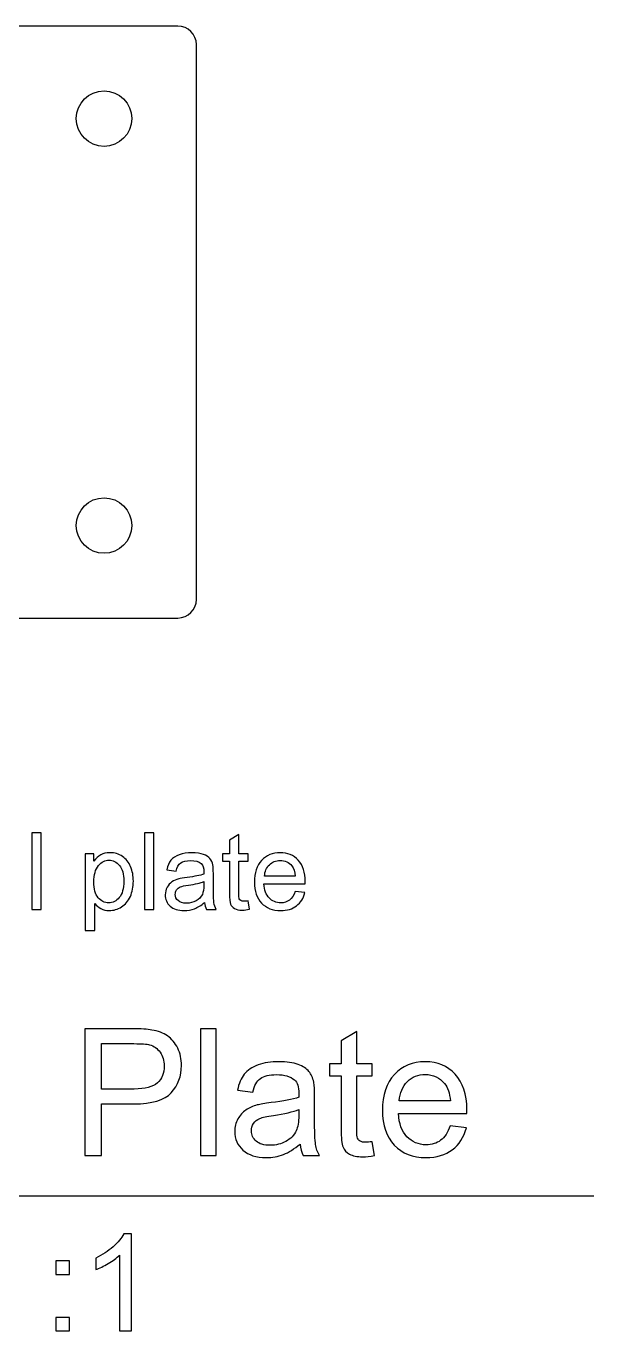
# Model space of a CAD drawing. Extents: x -3.7 to 16.1, y -3.9 to 14.2.
# Drawn here: x 8.45 to 16.13, y -3.4 to 14.23 of the extents above; entities that cross this region are included whole.
import ezdxf

# ---------------------------------------------------------------- set-up
doc = ezdxf.new("R2010")
doc.units = 0
doc.header["$MEASUREMENT"] = 0
doc.layers.add('LAYER_1', color=7, linetype='CONTINUOUS')

msp = doc.modelspace()

# ---------------------------------------------------------------- linework, layer by layer
at = {"layer": 'LAYER_1', "color": 250}
for points, knots in [([(3.002, 14.234), (3.002, 14.234), (10.502, 14.234), (10.502, 14.234), (10.639, 14.234), (10.752, 14.122), (10.752, 13.984), (10.752, 13.984), (10.752, 6.484), (10.752, 6.484), (10.752, 6.347), (10.639, 6.234), (10.502, 6.234), (10.502, 6.234), (3.002, 6.234), (3.002, 6.234), (2.864, 6.234), (2.752, 6.347), (2.752, 6.484), (2.752, 6.484), (2.752, 13.984), (2.752, 13.984), (2.752, 14.122), (2.864, 14.234), (3.002, 14.234)], [0, 0, 0, 0, 0.125, 0.125, 0.125, 0.25, 0.25, 0.25, 0.375, 0.375, 0.375, 0.5, 0.5, 0.5, 0.625, 0.625, 0.625, 0.75, 0.75, 0.75, 0.875, 0.875, 0.875, 1, 1, 1, 1]), ([(9.877, 12.984), (9.877, 13.191), (9.709, 13.359), (9.502, 13.359), (9.295, 13.359), (9.127, 13.191), (9.127, 12.984), (9.127, 12.777), (9.295, 12.609), (9.502, 12.609), (9.709, 12.609), (9.877, 12.777), (9.877, 12.984)], [0, 0, 0, 0, 0.25, 0.25, 0.25, 0.5, 0.5, 0.5, 0.75, 0.75, 0.75, 1, 1, 1, 1]), ([(9.877, 7.484), (9.877, 7.691), (9.709, 7.859), (9.502, 7.859), (9.295, 7.859), (9.127, 7.691), (9.127, 7.484), (9.127, 7.277), (9.295, 7.109), (9.502, 7.109), (9.709, 7.109), (9.877, 7.277), (9.877, 7.484)], [0, 0, 0, 0, 0.25, 0.25, 0.25, 0.5, 0.5, 0.5, 0.75, 0.75, 0.75, 1, 1, 1, 1]), ([(8.524, 2.296), (8.524, 2.296), (8.524, 3.33), (8.524, 3.33), (8.524, 3.33), (8.651, 3.33), (8.651, 3.33), (8.651, 3.33), (8.651, 2.296), (8.651, 2.296), (8.651, 2.296), (8.524, 2.296), (8.524, 2.296)], [0, 0, 0, 0, 0.25, 0.25, 0.25, 0.5, 0.5, 0.5, 0.75, 0.75, 0.75, 1, 1, 1, 1]), ([(10.049, 2.296), (10.049, 2.296), (10.049, 3.33), (10.049, 3.33), (10.049, 3.33), (10.177, 3.33), (10.177, 3.33), (10.177, 3.33), (10.177, 2.296), (10.177, 2.296), (10.177, 2.296), (10.049, 2.296), (10.049, 2.296)], [0, 0, 0, 0, 0.25, 0.25, 0.25, 0.5, 0.5, 0.5, 0.75, 0.75, 0.75, 1, 1, 1, 1]), ([(11.452, 2.41), (11.452, 2.41), (11.47, 2.298), (11.47, 2.298), (11.434, 2.29), (11.402, 2.286), (11.374, 2.286), (11.328, 2.286), (11.293, 2.293), (11.267, 2.308), (11.242, 2.323), (11.224, 2.342), (11.214, 2.366), (11.203, 2.39), (11.198, 2.44), (11.198, 2.516), (11.198, 2.516), (11.198, 2.948), (11.198, 2.948), (11.198, 2.948), (11.104, 2.948), (11.104, 2.948), (11.104, 2.948), (11.104, 3.046), (11.104, 3.046), (11.104, 3.046), (11.198, 3.046), (11.198, 3.046), (11.198, 3.046), (11.198, 3.231), (11.198, 3.231), (11.198, 3.231), (11.325, 3.308), (11.325, 3.308), (11.325, 3.308), (11.325, 3.046), (11.325, 3.046), (11.325, 3.046), (11.452, 3.046), (11.452, 3.046), (11.452, 3.046), (11.452, 2.948), (11.452, 2.948), (11.452, 2.948), (11.325, 2.948), (11.325, 2.948), (11.325, 2.948), (11.325, 2.509), (11.325, 2.509), (11.325, 2.472), (11.327, 2.449), (11.332, 2.439), (11.336, 2.428), (11.344, 2.42), (11.354, 2.414), (11.364, 2.408), (11.378, 2.405), (11.397, 2.405), (11.411, 2.405), (11.429, 2.406), (11.452, 2.41)], [0, 0, 0, 0, 0.05, 0.05, 0.05, 0.1, 0.1, 0.1, 0.15, 0.15, 0.15, 0.2, 0.2, 0.2, 0.25, 0.25, 0.25, 0.3, 0.3, 0.3, 0.35, 0.35, 0.35, 0.4, 0.4, 0.4, 0.45, 0.45, 0.45, 0.5, 0.5, 0.5, 0.55, 0.55, 0.55, 0.6, 0.6, 0.6, 0.65, 0.65, 0.65, 0.7, 0.7, 0.7, 0.75, 0.75, 0.75, 0.8, 0.8, 0.8, 0.85, 0.85, 0.85, 0.9, 0.9, 0.9, 0.95, 0.95, 0.95, 1, 1, 1, 1]), ([(9.249, 2.009), (9.249, 2.009), (9.249, 3.046), (9.249, 3.046), (9.249, 3.046), (9.365, 3.046), (9.365, 3.046), (9.365, 3.046), (9.365, 2.947), (9.365, 2.947), (9.392, 2.986), (9.423, 3.014), (9.457, 3.033), (9.491, 3.052), (9.533, 3.062), (9.582, 3.062), (9.646, 3.062), (9.702, 3.045), (9.751, 3.012), (9.8, 2.98), (9.837, 2.933), (9.862, 2.874), (9.887, 2.814), (9.899, 2.748), (9.899, 2.677), (9.899, 2.6), (9.885, 2.532), (9.858, 2.47), (9.83, 2.409), (9.79, 2.362), (9.738, 2.329), (9.686, 2.297), (9.631, 2.28), (9.573, 2.28), (9.531, 2.28), (9.492, 2.289), (9.459, 2.307), (9.425, 2.325), (9.398, 2.347), (9.376, 2.375), (9.376, 2.375), (9.376, 2.009), (9.376, 2.009), (9.376, 2.009), (9.249, 2.009), (9.249, 2.009)], [0, 0, 0, 0, 0.066667, 0.066667, 0.066667, 0.133333, 0.133333, 0.133333, 0.2, 0.2, 0.2, 0.266667, 0.266667, 0.266667, 0.333333, 0.333333, 0.333333, 0.4, 0.4, 0.4, 0.466667, 0.466667, 0.466667, 0.533333, 0.533333, 0.533333, 0.6, 0.6, 0.6, 0.666667, 0.666667, 0.666667, 0.733333, 0.733333, 0.733333, 0.8, 0.8, 0.8, 0.866667, 0.866667, 0.866667, 0.933333, 0.933333, 0.933333, 1, 1, 1, 1]), ([(10.863, 2.39), (10.816, 2.35), (10.77, 2.322), (10.727, 2.305), (10.683, 2.289), (10.636, 2.28), (10.586, 2.28), (10.504, 2.28), (10.441, 2.3), (10.396, 2.341), (10.352, 2.381), (10.33, 2.432), (10.33, 2.494), (10.33, 2.531), (10.338, 2.564), (10.355, 2.595), (10.372, 2.625), (10.394, 2.649), (10.421, 2.667), (10.448, 2.686), (10.478, 2.7), (10.512, 2.709), (10.537, 2.715), (10.575, 2.722), (10.625, 2.728), (10.728, 2.74), (10.804, 2.755), (10.852, 2.772), (10.852, 2.789), (10.853, 2.8), (10.853, 2.805), (10.853, 2.856), (10.841, 2.892), (10.817, 2.914), (10.784, 2.942), (10.736, 2.956), (10.672, 2.956), (10.612, 2.956), (10.567, 2.946), (10.539, 2.925), (10.51, 2.904), (10.489, 2.867), (10.476, 2.813), (10.476, 2.813), (10.352, 2.831), (10.352, 2.831), (10.363, 2.884), (10.381, 2.927), (10.407, 2.96), (10.433, 2.993), (10.471, 3.018), (10.52, 3.035), (10.569, 3.053), (10.626, 3.062), (10.69, 3.062), (10.755, 3.062), (10.807, 3.054), (10.847, 3.039), (10.887, 3.024), (10.917, 3.005), (10.935, 2.982), (10.954, 2.96), (10.967, 2.931), (10.975, 2.896), (10.979, 2.874), (10.981, 2.835), (10.981, 2.779), (10.981, 2.779), (10.981, 2.611), (10.981, 2.611), (10.981, 2.493), (10.984, 2.418), (10.989, 2.387), (10.994, 2.355), (11.005, 2.325), (11.02, 2.296), (11.02, 2.296), (10.887, 2.296), (10.887, 2.296), (10.875, 2.323), (10.866, 2.354), (10.863, 2.39)], [0, 0, 0, 0, 0.037037, 0.037037, 0.037037, 0.074074, 0.074074, 0.074074, 0.111111, 0.111111, 0.111111, 0.148148, 0.148148, 0.148148, 0.185185, 0.185185, 0.185185, 0.222222, 0.222222, 0.222222, 0.259259, 0.259259, 0.259259, 0.296296, 0.296296, 0.296296, 0.333333, 0.333333, 0.333333, 0.37037, 0.37037, 0.37037, 0.407407, 0.407407, 0.407407, 0.444444, 0.444444, 0.444444, 0.481481, 0.481481, 0.481481, 0.518519, 0.518519, 0.518519, 0.555556, 0.555556, 0.555556, 0.592593, 0.592593, 0.592593, 0.62963, 0.62963, 0.62963, 0.666667, 0.666667, 0.666667, 0.703704, 0.703704, 0.703704, 0.740741, 0.740741, 0.740741, 0.777778, 0.777778, 0.777778, 0.814815, 0.814815, 0.814815, 0.851852, 0.851852, 0.851852, 0.888889, 0.888889, 0.888889, 0.925926, 0.925926, 0.925926, 0.962963, 0.962963, 0.962963, 1, 1, 1, 1]), ([(12.089, 2.539), (12.089, 2.539), (12.22, 2.522), (12.22, 2.522), (12.2, 2.445), (12.162, 2.386), (12.106, 2.344), (12.05, 2.302), (11.979, 2.28), (11.892, 2.28), (11.783, 2.28), (11.696, 2.314), (11.632, 2.382), (11.568, 2.449), (11.536, 2.543), (11.536, 2.665), (11.536, 2.791), (11.568, 2.888), (11.633, 2.958), (11.698, 3.027), (11.782, 3.062), (11.885, 3.062), (11.985, 3.062), (12.066, 3.028), (12.13, 2.96), (12.193, 2.892), (12.225, 2.796), (12.225, 2.672), (12.225, 2.665), (12.225, 2.654), (12.224, 2.639), (12.224, 2.639), (11.666, 2.639), (11.666, 2.639), (11.671, 2.557), (11.694, 2.494), (11.736, 2.45), (11.777, 2.406), (11.83, 2.384), (11.892, 2.384), (11.938, 2.384), (11.978, 2.397), (12.011, 2.421), (12.044, 2.446), (12.07, 2.485), (12.089, 2.539)], [0, 0, 0, 0, 0.066667, 0.066667, 0.066667, 0.133333, 0.133333, 0.133333, 0.2, 0.2, 0.2, 0.266667, 0.266667, 0.266667, 0.333333, 0.333333, 0.333333, 0.4, 0.4, 0.4, 0.466667, 0.466667, 0.466667, 0.533333, 0.533333, 0.533333, 0.6, 0.6, 0.6, 0.666667, 0.666667, 0.666667, 0.733333, 0.733333, 0.733333, 0.8, 0.8, 0.8, 0.866667, 0.866667, 0.866667, 0.933333, 0.933333, 0.933333, 1, 1, 1, 1]), ([(9.365, 2.667), (9.365, 2.571), (9.384, 2.5), (9.423, 2.454), (9.462, 2.408), (9.509, 2.384), (9.564, 2.384), (9.621, 2.384), (9.669, 2.408), (9.709, 2.456), (9.749, 2.504), (9.769, 2.577), (9.769, 2.677), (9.769, 2.772), (9.75, 2.844), (9.71, 2.891), (9.671, 2.939), (9.624, 2.962), (9.57, 2.962), (9.516, 2.962), (9.468, 2.937), (9.427, 2.887), (9.385, 2.836), (9.365, 2.763), (9.365, 2.667)], [0, 0, 0, 0, 0.125, 0.125, 0.125, 0.25, 0.25, 0.25, 0.375, 0.375, 0.375, 0.5, 0.5, 0.5, 0.625, 0.625, 0.625, 0.75, 0.75, 0.75, 0.875, 0.875, 0.875, 1, 1, 1, 1]), ([(11.673, 2.743), (11.673, 2.743), (12.09, 2.743), (12.09, 2.743), (12.085, 2.806), (12.069, 2.853), (12.043, 2.884), (12.002, 2.933), (11.95, 2.958), (11.886, 2.958), (11.827, 2.958), (11.778, 2.938), (11.739, 2.899), (11.699, 2.86), (11.677, 2.808), (11.673, 2.743)], [0, 0, 0, 0, 0.2, 0.2, 0.2, 0.4, 0.4, 0.4, 0.6, 0.6, 0.6, 0.8, 0.8, 0.8, 1, 1, 1, 1]), ([(10.853, 2.672), (10.807, 2.653), (10.737, 2.637), (10.645, 2.624), (10.592, 2.617), (10.555, 2.608), (10.534, 2.599), (10.512, 2.59), (10.495, 2.576), (10.483, 2.558), (10.472, 2.54), (10.466, 2.52), (10.466, 2.498), (10.466, 2.464), (10.478, 2.436), (10.504, 2.414), (10.53, 2.391), (10.567, 2.38), (10.617, 2.38), (10.666, 2.38), (10.709, 2.391), (10.748, 2.412), (10.786, 2.433), (10.814, 2.462), (10.832, 2.499), (10.845, 2.528), (10.852, 2.57), (10.852, 2.626), (10.852, 2.626), (10.853, 2.672), (10.853, 2.672)], [0, 0, 0, 0, 0.1, 0.1, 0.1, 0.2, 0.2, 0.2, 0.3, 0.3, 0.3, 0.4, 0.4, 0.4, 0.5, 0.5, 0.5, 0.6, 0.6, 0.6, 0.7, 0.7, 0.7, 0.8, 0.8, 0.8, 0.9, 0.9, 0.9, 1, 1, 1, 1]), ([(9.241, -1.032), (9.241, -1.032), (9.241, 0.682), (9.241, 0.682), (9.241, 0.682), (9.888, 0.682), (9.888, 0.682), (10.002, 0.682), (10.089, 0.676), (10.149, 0.665), (10.233, 0.652), (10.304, 0.625), (10.361, 0.586), (10.418, 0.546), (10.464, 0.491), (10.499, 0.421), (10.533, 0.35), (10.55, 0.272), (10.55, 0.187), (10.55, 0.042), (10.504, -0.081), (10.411, -0.182), (10.319, -0.283), (10.151, -0.333), (9.908, -0.333), (9.908, -0.333), (9.469, -0.333), (9.469, -0.333), (9.469, -0.333), (9.469, -1.032), (9.469, -1.032), (9.469, -1.032), (9.241, -1.032), (9.241, -1.032)], [0, 0, 0, 0, 0.090909, 0.090909, 0.090909, 0.181818, 0.181818, 0.181818, 0.272727, 0.272727, 0.272727, 0.363636, 0.363636, 0.363636, 0.454545, 0.454545, 0.454545, 0.545455, 0.545455, 0.545455, 0.636364, 0.636364, 0.636364, 0.727273, 0.727273, 0.727273, 0.818182, 0.818182, 0.818182, 0.909091, 0.909091, 0.909091, 1, 1, 1, 1]), ([(10.806, -1.032), (10.806, -1.032), (10.806, 0.682), (10.806, 0.682), (10.806, 0.682), (11.017, 0.682), (11.017, 0.682), (11.017, 0.682), (11.017, -1.032), (11.017, -1.032), (11.017, -1.032), (10.806, -1.032), (10.806, -1.032)], [0, 0, 0, 0, 0.25, 0.25, 0.25, 0.5, 0.5, 0.5, 0.75, 0.75, 0.75, 1, 1, 1, 1]), ([(13.131, -0.844), (13.131, -0.844), (13.16, -1.03), (13.16, -1.03), (13.101, -1.042), (13.048, -1.048), (13.001, -1.048), (12.925, -1.048), (12.866, -1.036), (12.824, -1.012), (12.782, -0.988), (12.752, -0.956), (12.735, -0.917), (12.718, -0.877), (12.71, -0.794), (12.71, -0.668), (12.71, -0.668), (12.71, 0.048), (12.71, 0.048), (12.71, 0.048), (12.554, 0.048), (12.554, 0.048), (12.554, 0.048), (12.554, 0.21), (12.554, 0.21), (12.554, 0.21), (12.71, 0.21), (12.71, 0.21), (12.71, 0.21), (12.71, 0.518), (12.71, 0.518), (12.71, 0.518), (12.92, 0.644), (12.92, 0.644), (12.92, 0.644), (12.92, 0.21), (12.92, 0.21), (12.92, 0.21), (13.131, 0.21), (13.131, 0.21), (13.131, 0.21), (13.131, 0.048), (13.131, 0.048), (13.131, 0.048), (12.92, 0.048), (12.92, 0.048), (12.92, 0.048), (12.92, -0.68), (12.92, -0.68), (12.92, -0.74), (12.924, -0.779), (12.932, -0.796), (12.939, -0.813), (12.951, -0.827), (12.967, -0.837), (12.984, -0.847), (13.008, -0.852), (13.039, -0.852), (13.062, -0.852), (13.093, -0.849), (13.131, -0.844)], [0, 0, 0, 0, 0.05, 0.05, 0.05, 0.1, 0.1, 0.1, 0.15, 0.15, 0.15, 0.2, 0.2, 0.2, 0.25, 0.25, 0.25, 0.3, 0.3, 0.3, 0.35, 0.35, 0.35, 0.4, 0.4, 0.4, 0.45, 0.45, 0.45, 0.5, 0.5, 0.5, 0.55, 0.55, 0.55, 0.6, 0.6, 0.6, 0.65, 0.65, 0.65, 0.7, 0.7, 0.7, 0.75, 0.75, 0.75, 0.8, 0.8, 0.8, 0.85, 0.85, 0.85, 0.9, 0.9, 0.9, 0.95, 0.95, 0.95, 1, 1, 1, 1]), ([(9.469, -0.132), (9.469, -0.132), (9.911, -0.132), (9.911, -0.132), (10.058, -0.132), (10.162, -0.105), (10.224, -0.05), (10.285, 0.005), (10.316, 0.081), (10.316, 0.18), (10.316, 0.252), (10.298, 0.313), (10.262, 0.364), (10.225, 0.415), (10.177, 0.449), (10.118, 0.466), (10.08, 0.476), (10.01, 0.481), (9.907, 0.481), (9.907, 0.481), (9.469, 0.481), (9.469, 0.481), (9.469, 0.481), (9.469, -0.132), (9.469, -0.132)], [0, 0, 0, 0, 0.125, 0.125, 0.125, 0.25, 0.25, 0.25, 0.375, 0.375, 0.375, 0.5, 0.5, 0.5, 0.625, 0.625, 0.625, 0.75, 0.75, 0.75, 0.875, 0.875, 0.875, 1, 1, 1, 1]), ([(12.154, -0.876), (12.076, -0.943), (12.001, -0.989), (11.928, -1.017), (11.856, -1.044), (11.779, -1.058), (11.696, -1.058), (11.559, -1.058), (11.455, -1.025), (11.381, -0.958), (11.308, -0.892), (11.271, -0.807), (11.271, -0.704), (11.271, -0.643), (11.285, -0.588), (11.313, -0.537), (11.341, -0.487), (11.377, -0.447), (11.421, -0.417), (11.467, -0.387), (11.517, -0.364), (11.573, -0.348), (11.615, -0.337), (11.677, -0.327), (11.761, -0.316), (11.93, -0.297), (12.056, -0.272), (12.136, -0.244), (12.137, -0.216), (12.137, -0.197), (12.137, -0.19), (12.137, -0.104), (12.117, -0.044), (12.078, -0.009), (12.024, 0.038), (11.944, 0.062), (11.837, 0.062), (11.738, 0.062), (11.665, 0.044), (11.618, 0.01), (11.57, -0.025), (11.536, -0.086), (11.513, -0.175), (11.513, -0.175), (11.307, -0.146), (11.307, -0.146), (11.326, -0.058), (11.356, 0.013), (11.4, 0.068), (11.443, 0.122), (11.505, 0.163), (11.586, 0.193), (11.667, 0.222), (11.762, 0.237), (11.869, 0.237), (11.975, 0.237), (12.061, 0.224), (12.128, 0.199), (12.194, 0.174), (12.243, 0.143), (12.274, 0.105), (12.305, 0.067), (12.327, 0.019), (12.34, -0.038), (12.347, -0.074), (12.35, -0.139), (12.35, -0.232), (12.35, -0.232), (12.35, -0.511), (12.35, -0.511), (12.35, -0.706), (12.355, -0.829), (12.364, -0.882), (12.372, -0.934), (12.39, -0.984), (12.415, -1.032), (12.415, -1.032), (12.195, -1.032), (12.195, -1.032), (12.174, -0.987), (12.16, -0.935), (12.154, -0.876)], [0, 0, 0, 0, 0.037037, 0.037037, 0.037037, 0.074074, 0.074074, 0.074074, 0.111111, 0.111111, 0.111111, 0.148148, 0.148148, 0.148148, 0.185185, 0.185185, 0.185185, 0.222222, 0.222222, 0.222222, 0.259259, 0.259259, 0.259259, 0.296296, 0.296296, 0.296296, 0.333333, 0.333333, 0.333333, 0.37037, 0.37037, 0.37037, 0.407407, 0.407407, 0.407407, 0.444444, 0.444444, 0.444444, 0.481481, 0.481481, 0.481481, 0.518519, 0.518519, 0.518519, 0.555556, 0.555556, 0.555556, 0.592593, 0.592593, 0.592593, 0.62963, 0.62963, 0.62963, 0.666667, 0.666667, 0.666667, 0.703704, 0.703704, 0.703704, 0.740741, 0.740741, 0.740741, 0.777778, 0.777778, 0.777778, 0.814815, 0.814815, 0.814815, 0.851852, 0.851852, 0.851852, 0.888889, 0.888889, 0.888889, 0.925926, 0.925926, 0.925926, 0.962963, 0.962963, 0.962963, 1, 1, 1, 1]), ([(14.186, -0.63), (14.186, -0.63), (14.404, -0.658), (14.404, -0.658), (14.37, -0.785), (14.306, -0.883), (14.214, -0.953), (14.121, -1.023), (14.003, -1.058), (13.859, -1.058), (13.678, -1.058), (13.535, -1.002), (13.429, -0.89), (13.322, -0.779), (13.269, -0.622), (13.269, -0.421), (13.269, -0.213), (13.323, -0.051), (13.43, 0.064), (13.537, 0.179), (13.677, 0.237), (13.848, 0.237), (14.013, 0.237), (14.148, 0.18), (14.253, 0.068), (14.358, -0.045), (14.411, -0.204), (14.411, -0.409), (14.411, -0.421), (14.41, -0.44), (14.41, -0.464), (14.41, -0.464), (13.485, -0.464), (13.485, -0.464), (13.493, -0.6), (13.531, -0.705), (13.6, -0.777), (13.669, -0.849), (13.756, -0.886), (13.859, -0.886), (13.936, -0.886), (14.002, -0.865), (14.056, -0.825), (14.111, -0.784), (14.154, -0.719), (14.186, -0.63)], [0, 0, 0, 0, 0.066667, 0.066667, 0.066667, 0.133333, 0.133333, 0.133333, 0.2, 0.2, 0.2, 0.266667, 0.266667, 0.266667, 0.333333, 0.333333, 0.333333, 0.4, 0.4, 0.4, 0.466667, 0.466667, 0.466667, 0.533333, 0.533333, 0.533333, 0.6, 0.6, 0.6, 0.666667, 0.666667, 0.666667, 0.733333, 0.733333, 0.733333, 0.8, 0.8, 0.8, 0.866667, 0.866667, 0.866667, 0.933333, 0.933333, 0.933333, 1, 1, 1, 1]), ([(13.497, -0.292), (13.497, -0.292), (14.188, -0.292), (14.188, -0.292), (14.179, -0.188), (14.152, -0.109), (14.109, -0.057), (14.042, 0.024), (13.955, 0.064), (13.849, 0.064), (13.752, 0.064), (13.671, 0.032), (13.606, -0.032), (13.54, -0.097), (13.504, -0.184), (13.497, -0.292)], [0, 0, 0, 0, 0.2, 0.2, 0.2, 0.4, 0.4, 0.4, 0.6, 0.6, 0.6, 0.8, 0.8, 0.8, 1, 1, 1, 1]), ([(12.137, -0.409), (12.061, -0.441), (11.946, -0.467), (11.793, -0.488), (11.706, -0.501), (11.644, -0.515), (11.609, -0.53), (11.573, -0.546), (11.545, -0.569), (11.526, -0.598), (11.506, -0.628), (11.496, -0.661), (11.496, -0.698), (11.496, -0.753), (11.517, -0.8), (11.56, -0.837), (11.603, -0.874), (11.665, -0.893), (11.747, -0.893), (11.828, -0.893), (11.9, -0.875), (11.963, -0.84), (12.026, -0.805), (12.073, -0.756), (12.102, -0.695), (12.125, -0.648), (12.136, -0.578), (12.136, -0.486), (12.136, -0.486), (12.137, -0.409), (12.137, -0.409)], [0, 0, 0, 0, 0.1, 0.1, 0.1, 0.2, 0.2, 0.2, 0.3, 0.3, 0.3, 0.4, 0.4, 0.4, 0.5, 0.5, 0.5, 0.6, 0.6, 0.6, 0.7, 0.7, 0.7, 0.8, 0.8, 0.8, 0.9, 0.9, 0.9, 1, 1, 1, 1]), ([(9.872, -3.401), (9.872, -3.401), (9.712, -3.401), (9.712, -3.401), (9.712, -3.401), (9.712, -2.379), (9.712, -2.379), (9.673, -2.416), (9.622, -2.453), (9.56, -2.49), (9.497, -2.526), (9.44, -2.554), (9.39, -2.572), (9.39, -2.572), (9.39, -2.417), (9.39, -2.417), (9.48, -2.375), (9.559, -2.324), (9.626, -2.264), (9.693, -2.204), (9.741, -2.146), (9.769, -2.09), (9.769, -2.09), (9.872, -2.09), (9.872, -2.09), (9.872, -2.09), (9.872, -3.401), (9.872, -3.401)], [0, 0, 0, 0, 0.111111, 0.111111, 0.111111, 0.222222, 0.222222, 0.222222, 0.333333, 0.333333, 0.333333, 0.444444, 0.444444, 0.444444, 0.555556, 0.555556, 0.555556, 0.666667, 0.666667, 0.666667, 0.777778, 0.777778, 0.777778, 0.888889, 0.888889, 0.888889, 1, 1, 1, 1]), ([(8.851, -2.637), (8.851, -2.637), (8.851, -2.454), (8.851, -2.454), (8.851, -2.454), (9.033, -2.454), (9.033, -2.454), (9.033, -2.454), (9.033, -2.637), (9.033, -2.637), (9.033, -2.637), (8.851, -2.637), (8.851, -2.637)], [0, 0, 0, 0, 0.25, 0.25, 0.25, 0.5, 0.5, 0.5, 0.75, 0.75, 0.75, 1, 1, 1, 1]), ([(8.851, -3.401), (8.851, -3.401), (8.851, -3.219), (8.851, -3.219), (8.851, -3.219), (9.033, -3.219), (9.033, -3.219), (9.033, -3.219), (9.033, -3.401), (9.033, -3.401), (9.033, -3.401), (8.851, -3.401), (8.851, -3.401)], [0, 0, 0, 0, 0.25, 0.25, 0.25, 0.5, 0.5, 0.5, 0.75, 0.75, 0.75, 1, 1, 1, 1])]:
    msp.add_open_spline(points, degree=3, knots=knots, dxfattribs=at)
msp.add_open_spline([(0.945, -1.574), (0.945, -1.574), (16.13, -1.574), (16.13, -1.574)], degree=3, dxfattribs=at)

doc.saveas('drawing.dxf')
